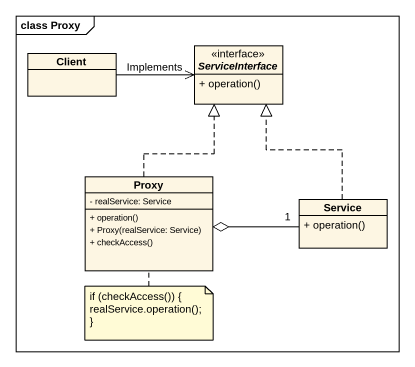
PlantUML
@startuml
mainframe class Proxy
hide circle
hide empty members
skinparam classAttributeIconSize 0
interface ServiceInterface {
  + operation()
}
class Client
class Proxy {
  - realService: Service
  + operation()
  + Proxy(realService: Service)
  + checkAccess()
}
class Service {
  + operation()
}
Client -right-> ServiceInterface : Implements
Proxy .up.|> ServiceInterface
Service .up.|> ServiceInterface
Service "1" -left-o Proxy
note bottom of Proxy
  if (checkAccess()) {
  realService.operation();
  ~}
end note
@enduml
